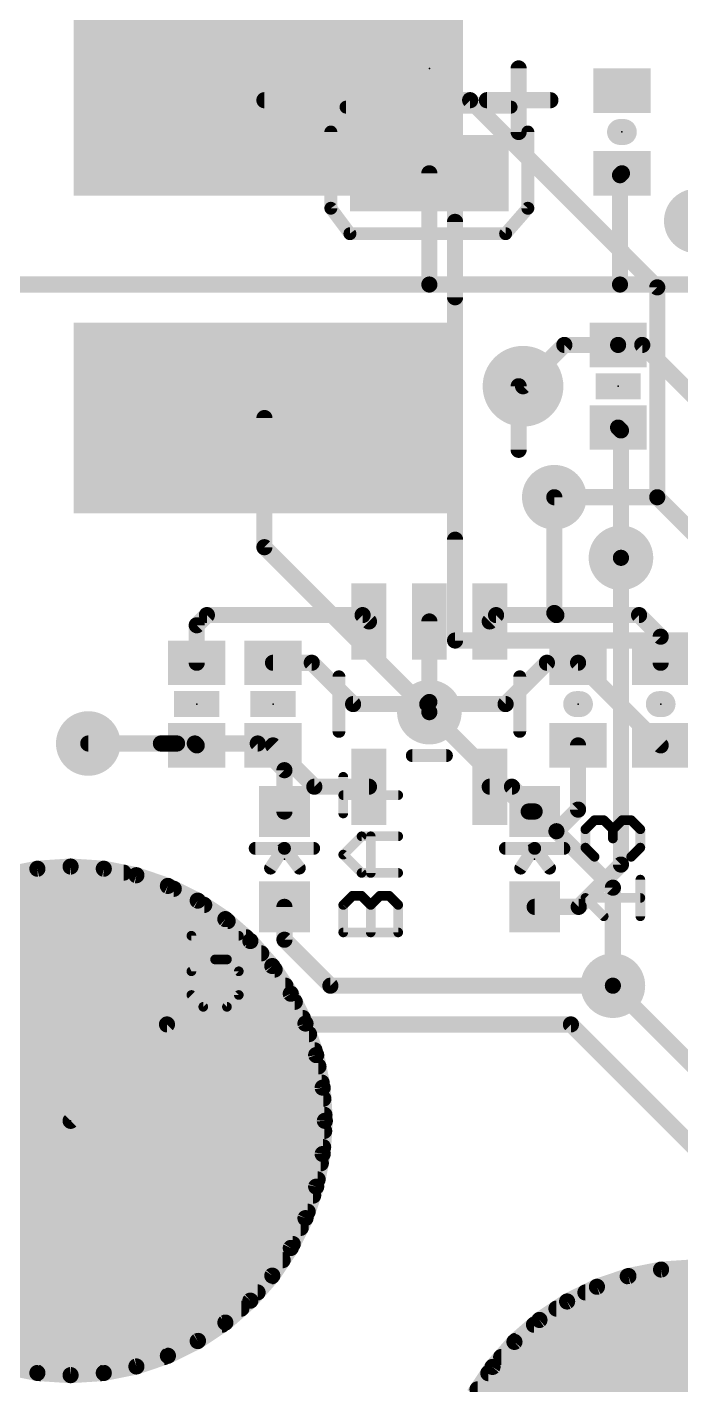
# Model space of a CAD drawing. Extents: x -28.7 to 28.7, y -28.7 to 28.7.
# Drawn here: x -16.33 to -6.04, y -17.71 to 3.65 of the extents above; entities that cross this region are included whole.
import ezdxf

# ---------------------------------------------------------------- set-up
doc = ezdxf.new("R2010")
doc.units = 0
for name, color, linetype in [('1', 12, 'CONTINUOUS'), ('16', 132, 'CONTINUOUS'), ('17', 110, 'CONTINUOUS'), ('18', 110, 'CONTINUOUS'), ('20', 53, 'CONTINUOUS'), ('21', 41, 'CONTINUOUS'), ('22', 40, 'CONTINUOUS'), ('23', 53, 'CONTINUOUS'), ('24', 53, 'CONTINUOUS'), ('51', 53, 'CONTINUOUS')]:
    doc.layers.add(name, color=color, linetype=linetype)

# ---------------------------------------------------------------- blocks, each defined once
blk = doc.blocks.new('RECT')
blk.add_solid([(-0.5, -0.5), (0.5, -0.5), (-0.5, 0.5), (0.5, 0.5)])
blk = doc.blocks.new('ROUNDP')
at = {"const_width": 0.5}
blk.add_lwpolyline([(0, -0.25, 1), (0, 0.25, 1), (0, -0.25)], format="xyb", dxfattribs=at)
blk = doc.blocks.new('PIE')
at = {"const_width": 0.5}
blk.add_lwpolyline([(0, -0.25, 1), (0, 0.25, 1), (0, -0.25)], format="xyb", dxfattribs=at)
blk = doc.blocks.new('ROUNDV')
at = {"const_width": 0.5}
blk.add_lwpolyline([(0, -0.25, 1), (0, 0.25, 1), (0, -0.25)], format="xyb", dxfattribs=at)

msp = doc.modelspace()

# ---------------------------------------------------------------- linework, layer by layer
at = {"layer": '1', "const_width": 0.254}
for points in [[(-9.358, 2.5), (-12.595, 2.5)], [(-6.414, -0.444), (-9.358, 2.5)], [(-6.414, -0.444), (-6.414, -3.746)], [(-12.595, -2.5), (-12.595, -4.532)], [(-6.414, -3.746), (-8.034, -3.746)], [(-6.414, -3.746), (-2.5, -7.66)], [(-12.595, -4.532), (-10, -7.127)], [(-6.985, -4.699), (-6.985, -9.525)], [(-10, -7.127), (-8.437, -8.69)], [(-14.224, -7.62), (-15.367, -7.62)], [(-14.224, -7.62), (-13.97, -7.62)], [(-12.7, -7.62), (-14.224, -7.62)], [(-12.28, -8.04), (-12.7, -7.62)], [(-12.28, -8.69), (-12.28, -8.04)], [(-8.437, -8.69), (-8.343, -8.69)], [(-6.985, -9.525), (-7.65, -10.19)], [(-12.28, -10.707), (-12.28, -10.19)], [(-7.65, -10.19), (-8.343, -10.19)], [(-11.557, -11.43), (-12.28, -10.707)], [(-7.112, -11.43), (-11.557, -11.43)], [(-3.51, -15.032), (-7.112, -11.43)], [(-14.1281, -12.0396), (-15.6448, -13.5563)], [(-7.7724, -12.0396), (-14.1281, -12.0396)], [(-4.161, -15.651), (-7.7724, -12.0396)]]:
    msp.add_lwpolyline(points, dxfattribs=at)
at = {"layer": '1', "const_width": 0.127}
for points in [[(-12.595, 2.5635, 1), (-12.595, 2.4365)], [(-9.3131, 2.5449, 1), (-9.4029, 2.4551)], [(-9.358, 2.4365, 1), (-9.358, 2.5635)], [(-6.3505, -0.444, 1), (-6.4775, -0.444)], [(-6.4589, -0.4889, 1), (-6.3691, -0.3991)], [(-12.5315, -2.5, 1), (-12.6585, -2.5)], [(-8.034, -3.6825, 1), (-8.034, -3.8095)], [(-6.3691, -3.7011, 1), (-6.4589, -3.7909)], [(-6.414, -3.8095, 1), (-6.414, -3.6825)], [(-6.4775, -3.746, 1), (-6.3505, -3.746)], [(-12.5501, -4.4871, 1), (-12.6399, -4.5769)], [(-12.6585, -4.532, 1), (-12.5315, -4.532)], [(-6.9215, -4.699, 1), (-7.0485, -4.699)], [(-9.9551, -7.0821, 1), (-10.0449, -7.1719)], [(-10.0449, -7.1719, 1), (-9.9551, -7.0821)], [(-15.367, -7.5565, 1), (-15.367, -7.6835)], [(-14.224, -7.5565, 1), (-14.224, -7.6835)], [(-14.224, -7.5565, 1), (-14.224, -7.6835)], [(-14.224, -7.6835, 1), (-14.224, -7.5565)], [(-13.97, -7.6835, 1), (-13.97, -7.5565)], [(-12.6551, -7.5751, 1), (-12.7449, -7.6649)], [(-12.7, -7.6835, 1), (-12.7, -7.5565)], [(-12.2165, -8.04, 1), (-12.3435, -8.04)], [(-12.3249, -8.0849, 1), (-12.2351, -7.9951)], [(-12.3435, -8.69, 1), (-12.2165, -8.69)], [(-8.437, -8.6265, 1), (-8.437, -8.7535)], [(-8.4819, -8.7349, 1), (-8.3921, -8.6451)], [(-8.343, -8.7535, 1), (-8.343, -8.6265)], [(-7.0485, -9.525, 1), (-6.9215, -9.525)], [(-6.9401, -9.5699, 1), (-7.0299, -9.4801)], [(-12.2165, -10.19, 1), (-12.3435, -10.19)], [(-8.343, -10.1265, 1), (-8.343, -10.2535)], [(-7.6949, -10.1451, 1), (-7.6051, -10.2349)], [(-7.65, -10.2535, 1), (-7.65, -10.1265)], [(-12.2351, -10.6621, 1), (-12.3249, -10.7519)], [(-12.3435, -10.707, 1), (-12.2165, -10.707)], [(-11.557, -11.3665, 1), (-11.557, -11.4935)], [(-7.0671, -11.3851, 1), (-7.1569, -11.4749)], [(-7.112, -11.4935, 1), (-7.112, -11.3665)], [(-11.6019, -11.4749, 1), (-11.5121, -11.3851)], [(-14.1281, -11.9761, 1), (-14.1281, -12.1031)], [(-14.0832, -12.0845, 1), (-14.173, -11.9947)], [(-7.7275, -11.9947, 1), (-7.8173, -12.0845)], [(-7.7724, -12.1031, 1), (-7.7724, -11.9761)], [(-15.6897, -13.5114, 1), (-15.5999, -13.6012)]]:
    msp.add_lwpolyline(points, format="xyb", dxfattribs=at)
at = {"layer": '16', "const_width": 0.254}
for points in [[(-10, -0.4), (-10, 1.35)], [(-7, 1.32), (-6.97, 1.35)], [(-7, -0.4), (-7, 1.32)], [(-10, -0.4), (-17.9442, -0.4)], [(-7, -0.4), (-10, -0.4)], [(-4.2926, -0.4), (-7, -0.4)], [(-7.876, -1.35), (-8.526, -2)], [(-7.03, -1.35), (-7.876, -1.35)], [(-7.03, -1.35), (-6.65, -1.35)], [(-6.65, -1.35), (-5.2, -2.8)], [(-7.03, -2.65), (-6.985, -2.695)], [(-6.985, -2.695), (-6.985, -4.699)], [(-8.034, -3.746), (-8.034, -5.567)], [(-13.5, -5.6), (-13.66, -5.76)], [(-11.0499, -5.6), (-13.5, -5.6)], [(-10.95, -5.6999), (-11.0499, -5.6)], [(-8.9501, -5.6), (-9.05, -5.6999)], [(-8.001, -5.6), (-8.9501, -5.6)], [(-8.034, -5.567), (-8.001, -5.6)], [(-8.001, -5.6), (-6.7, -5.6)], [(-6.7, -5.6), (-6.36, -5.94)], [(-13.66, -5.76), (-13.66, -6.35)], [(-10, -5.6999), (-10, -6.967)], [(-6.36, -5.94), (-6.36, -6.35)], [(-11.85, -6.35), (-12.46, -6.35)], [(-11.2, -7), (-11.85, -6.35)], [(-8.8, -7), (-8.15, -6.35)], [(-8.15, -6.35), (-7.66, -6.35)], [(-7.66, -6.35), (-6.36, -7.65)], [(-10.033, -7), (-11.2, -7)], [(-10, -6.967), (-10.033, -7)], [(-10.033, -7), (-8.8, -7)], [(-15.367, -7.62), (-13.69, -7.62)], [(-13.69, -7.62), (-13.66, -7.65)], [(-12.46, -7.65), (-11.8099, -8.3001)], [(-7.66, -8.66), (-7.66, -7.65)], [(-11.8099, -8.3001), (-10.95, -8.3001)], [(-8.6999, -8.3001), (-9.05, -8.3001)], [(-8, -9), (-8.6999, -8.3001)], [(-8, -9), (-7.66, -8.66)], [(-7.112, -9.888), (-8, -9)], [(-16.167, -9.59), (-16.6802, -9.6921)], [(-16.4786, -9.652), (-14.8112, -9.652)], [(-15.6448, -9.5558), (-16.167, -9.59)], [(-15.1226, -9.59), (-15.6448, -9.5558)], [(-14.6094, -9.6921), (-15.1226, -9.59)], [(-14.1139, -9.8603), (-14.6094, -9.6921)], [(-17.2684, -9.906), (-14.0213, -9.906)], [(-13.6446, -10.0918), (-14.1139, -9.8603)], [(-7.112, -11.43), (-7.112, -9.888)], [(-17.7472, -10.16), (-13.5425, -10.16)], [(-13.2095, -10.3825), (-13.6446, -10.0918)], [(-18.1161, -10.414), (-13.1736, -10.414)], [(-12.8161, -10.7276), (-13.2095, -10.3825)], [(-18.4058, -10.668), (-12.884, -10.668)], [(-12.471, -11.121), (-12.8161, -10.7276)], [(-18.6442, -10.922), (-12.6455, -10.922)], [(-18.8554, -11.176), (-12.4343, -11.176)], [(-12.1803, -11.5561), (-12.471, -11.121)], [(-19.0252, -11.43), (-12.2645, -11.43)], [(-11.9488, -12.0254), (-12.1803, -11.5561)], [(-19.1725, -11.684), (-12.1172, -11.684)], [(-19.2977, -11.938), (-11.9919, -11.938)], [(-11.7806, -12.5209), (-11.9488, -12.0254)], [(-19.3974, -12.192), (-11.8923, -12.192)], [(-19.4836, -12.446), (-11.8061, -12.446)], [(-19.5446, -12.7), (-11.745, -12.7)], [(-11.6785, -13.0341), (-11.7806, -12.5209)], [(-19.5952, -12.954), (-11.6945, -12.954)], [(-11.6443, -13.5563), (-11.6785, -13.0341)], [(-19.6225, -13.208), (-11.6671, -13.208)], [(-19.6391, -13.462), (-11.6505, -13.462)], [(-11.6785, -14.0785), (-11.6443, -13.5563)], [(-19.6348, -13.716), (-11.6548, -13.716)], [(-19.6182, -13.97), (-11.6714, -13.97)], [(-11.7806, -14.5917), (-11.6785, -14.0785)], [(-19.5821, -14.224), (-11.7075, -14.224)], [(-19.5316, -14.478), (-11.758, -14.478)], [(-11.9488, -15.0872), (-11.7806, -14.5917)], [(-19.4613, -14.732), (-11.8283, -14.732)], [(-19.3751, -14.986), (-11.9145, -14.986)], [(-19.2654, -15.24), (-12.0242, -15.24)], [(-12.1803, -15.5565), (-11.9488, -15.0872)], [(-19.1401, -15.494), (-12.1495, -15.494)], [(-12.471, -15.9916), (-12.1803, -15.5565)], [(-18.9814, -15.748), (-12.3082, -15.748)], [(-6.3543, -15.8962), (-6.8675, -15.9983)], [(-5.8321, -15.862), (-6.3543, -15.8962)], [(-18.8095, -16.002), (-12.4801, -16.002)], [(-12.8161, -16.385), (-12.471, -15.9916)], [(-6.8675, -15.9983), (-7.363, -16.1665)], [(-6.8784, -16.002), (-4.7859, -16.002)], [(-18.5867, -16.256), (-12.7029, -16.256)], [(-7.363, -16.1665), (-7.8324, -16.3979)], [(-7.5445, -16.256), (-4.1198, -16.256)], [(-18.3311, -16.51), (-12.9585, -16.51)], [(-13.2095, -16.7301), (-12.8161, -16.385)], [(-7.8324, -16.3979), (-8.2675, -16.6887)], [(-8.0001, -16.51), (-3.6642, -16.51)], [(-18.0294, -16.764), (-13.2602, -16.764)], [(-13.6446, -17.0208), (-13.2095, -16.7301)], [(-8.2675, -16.6887), (-8.6609, -17.0337)], [(-8.3534, -16.764), (-3.3109, -16.764)], [(-17.6492, -17.018), (-13.6404, -17.018)], [(-14.1139, -17.2523), (-13.6446, -17.0208)], [(-8.6609, -17.0337), (-9.0059, -17.4271)], [(-8.643, -17.018), (-3.0213, -17.018)], [(-17.1175, -17.272), (-14.1721, -17.272)], [(-16.6802, -17.4205), (-16.167, -17.5226)], [(-15.1226, -17.5226), (-14.6094, -17.4205)], [(-14.6094, -17.4205), (-14.1139, -17.2523)], [(-9.0059, -17.4271), (-9.2967, -17.8622)], [(-8.8699, -17.272), (-2.7944, -17.272)], [(-16.167, -17.5226), (-15.6448, -17.5568)], [(-16.1145, -17.526), (-15.1751, -17.526)], [(-15.6448, -17.5568), (-15.1226, -17.5226)], [(-9.072, -17.526), (-2.5923, -17.526)], [(-9.2417, -17.78), (-2.4226, -17.78)]]:
    msp.add_lwpolyline(points, dxfattribs=at)
at = {"layer": '16', "const_width": 0.127}
for points in [[(-9.9365, 1.35, 1), (-10.0635, 1.35)], [(-6.9365, 1.32, 1), (-7.0635, 1.32)], [(-7.0449, 1.3649, 1), (-6.9551, 1.2751)], [(-6.9251, 1.3051, 1), (-7.0149, 1.3949)], [(-10, -0.3365, 1), (-10, -0.4635)], [(-10.0635, -0.4, 1), (-9.9365, -0.4)], [(-10, -0.4635, 1), (-10, -0.3365)], [(-7, -0.3365, 1), (-7, -0.4635)], [(-7.0635, -0.4, 1), (-6.9365, -0.4)], [(-7, -0.4635, 1), (-7, -0.3365)], [(-7.876, -1.2865, 1), (-7.876, -1.4135)], [(-7.8311, -1.3949, 1), (-7.9209, -1.3051)], [(-7.03, -1.2865, 1), (-7.03, -1.4135)], [(-7.03, -1.4135, 1), (-7.03, -1.2865)], [(-6.6051, -1.3051, 1), (-6.6949, -1.3949)], [(-6.65, -1.4135, 1), (-6.65, -1.2865)], [(-8.5709, -1.9551, 1), (-8.4811, -2.0449)], [(-6.9851, -2.6051, 1), (-7.0749, -2.6949)], [(-6.9215, -2.695, 1), (-7.0485, -2.695)], [(-7.0299, -2.7399, 1), (-6.9401, -2.6501)], [(-7.9705, -3.746, 1), (-8.0975, -3.746)], [(-7.0485, -4.699, 1), (-6.9215, -4.699)], [(-13.5, -5.5365, 1), (-13.5, -5.6635)], [(-13.4551, -5.6449, 1), (-13.5449, -5.5551)], [(-11.005, -5.5551, 1), (-11.0948, -5.6449)], [(-11.0499, -5.6635, 1), (-11.0499, -5.5365)], [(-8.9501, -5.5365, 1), (-8.9501, -5.6635)], [(-8.9052, -5.6449, 1), (-8.995, -5.5551)], [(-7.9891, -5.5221, 1), (-8.0789, -5.6119)], [(-8.0975, -5.567, 1), (-7.9705, -5.567)], [(-8.001, -5.5365, 1), (-8.001, -5.6635)], [(-8.0459, -5.6449, 1), (-7.9561, -5.5551)], [(-8.001, -5.6635, 1), (-8.001, -5.5365)], [(-6.6551, -5.5551, 1), (-6.7449, -5.6449)], [(-6.7, -5.6635, 1), (-6.7, -5.5365)], [(-13.5965, -5.76, 1), (-13.7235, -5.76)], [(-13.7049, -5.7151, 1), (-13.6151, -5.8049)], [(-10.9949, -5.7448, 1), (-10.9051, -5.655)], [(-9.9365, -5.6999, 1), (-10.0635, -5.6999)], [(-9.0949, -5.655, 1), (-9.0051, -5.7448)], [(-6.2965, -5.94, 1), (-6.4235, -5.94)], [(-6.4049, -5.9849, 1), (-6.3151, -5.8951)], [(-13.7235, -6.35, 1), (-13.5965, -6.35)], [(-12.46, -6.2865, 1), (-12.46, -6.4135)], [(-11.8051, -6.3051, 1), (-11.8949, -6.3949)], [(-11.85, -6.4135, 1), (-11.85, -6.2865)], [(-8.15, -6.2865, 1), (-8.15, -6.4135)], [(-8.1051, -6.3949, 1), (-8.1949, -6.3051)], [(-7.6151, -6.3051, 1), (-7.7049, -6.3949)], [(-7.66, -6.4135, 1), (-7.66, -6.2865)], [(-6.4235, -6.35, 1), (-6.2965, -6.35)], [(-11.2, -6.9365, 1), (-11.2, -7.0635)], [(-11.2449, -7.0449, 1), (-11.1551, -6.9551)], [(-10.033, -6.9365, 1), (-10.033, -7.0635)], [(-10.0779, -6.9551, 1), (-9.9881, -7.0449)], [(-10.0635, -6.967, 1), (-9.9365, -6.967)], [(-9.9551, -7.0119, 1), (-10.0449, -6.9221)], [(-10.033, -7.0635, 1), (-10.033, -6.9365)], [(-8.8449, -6.9551, 1), (-8.7551, -7.0449)], [(-8.8, -7.0635, 1), (-8.8, -6.9365)], [(-15.367, -7.5565, 1), (-15.367, -7.6835)], [(-13.6451, -7.5751, 1), (-13.7349, -7.6649)], [(-13.7049, -7.6949, 1), (-13.6151, -7.6051)], [(-13.69, -7.6835, 1), (-13.69, -7.5565)], [(-12.4151, -7.6051, 1), (-12.5049, -7.6949)], [(-7.5965, -7.65, 1), (-7.7235, -7.65)], [(-6.4049, -7.6949, 1), (-6.3151, -7.6051)], [(-11.8099, -8.2366, 1), (-11.8099, -8.3636)], [(-11.8548, -8.345, 1), (-11.765, -8.2552)], [(-10.95, -8.3636, 1), (-10.95, -8.2366)], [(-9.05, -8.2366, 1), (-9.05, -8.3636)], [(-8.655, -8.2552, 1), (-8.7448, -8.345)], [(-8.6999, -8.3636, 1), (-8.6999, -8.2366)], [(-7.6151, -8.7049, 1), (-7.7049, -8.6151)], [(-7.7235, -8.66, 1), (-7.5965, -8.66)], [(-7.9551, -8.9551, 1), (-8.0449, -9.0449)], [(-8.0449, -8.9551, 1), (-7.9551, -9.0449)], [(-8.0449, -9.0449, 1), (-7.9551, -8.9551)], [(-16.1711, -9.5266, 1), (-16.1628, -9.6534)], [(-16.1546, -9.6523, 1), (-16.1794, -9.5277)], [(-15.6406, -9.4924, 1), (-15.649, -9.6192)], [(-15.6406, -9.6192, 1), (-15.649, -9.4924)], [(-15.1102, -9.5278, 1), (-15.135, -9.6523)], [(-15.1268, -9.6534, 1), (-15.1185, -9.5267)], [(-14.8112, -9.7155, 1), (-14.8112, -9.5885)], [(-14.589, -9.632, 1), (-14.6298, -9.7523)], [(-14.6218, -9.7544, 1), (-14.597, -9.6299)], [(-14.0858, -9.8034, 1), (-14.142, -9.9173)], [(-14.1343, -9.9205, 1), (-14.0935, -9.8002)], [(-14.0213, -9.9695, 1), (-14.0213, -9.8425)], [(-7.0485, -9.888, 1), (-7.1755, -9.888)], [(-7.1569, -9.9329, 1), (-7.0671, -9.8431)], [(-13.6093, -10.039, 1), (-13.6799, -10.1446)], [(-13.6727, -10.1487, 1), (-13.6165, -10.0348)], [(-13.5425, -10.2235, 1), (-13.5425, -10.0965)], [(-13.1676, -10.3348, 1), (-13.2513, -10.4303)], [(-13.2448, -10.4353, 1), (-13.1742, -10.3297)], [(-13.1736, -10.4775, 1), (-13.1736, -10.3505)], [(-12.884, -10.7315, 1), (-12.884, -10.6045)], [(-12.7683, -10.6857, 1), (-12.8638, -10.7694)], [(-12.8579, -10.7753, 1), (-12.7742, -10.6798)], [(-12.6455, -10.9855, 1), (-12.6455, -10.8585)], [(-12.4182, -11.0857, 1), (-12.5238, -11.1563)], [(-12.5188, -11.1628, 1), (-12.4233, -11.0791)], [(-12.4343, -11.2395, 1), (-12.4343, -11.1125)], [(-12.2645, -11.4935, 1), (-12.2645, -11.3665)], [(-12.1233, -11.528, 1), (-12.2372, -11.5842)], [(-12.2331, -11.5914, 1), (-12.1275, -11.5208)], [(-7.1755, -11.43, 1), (-7.0485, -11.43)], [(-12.1172, -11.7475, 1), (-12.1172, -11.6205)], [(-11.8887, -12.005, 1), (-12.009, -12.0458)], [(-12.0058, -12.0535, 1), (-11.8919, -11.9973)], [(-11.9919, -12.0015, 1), (-11.9919, -11.8745)], [(-11.8923, -12.2555, 1), (-11.8923, -12.1285)], [(-11.8061, -12.5095, 1), (-11.8061, -12.3825)], [(-11.7184, -12.5085, 1), (-11.8429, -12.5333)], [(-11.8408, -12.5413, 1), (-11.7205, -12.5005)], [(-11.745, -12.7635, 1), (-11.745, -12.6365)], [(-11.6152, -13.03, 1), (-11.7419, -13.0383)], [(-11.7408, -13.0465, 1), (-11.6163, -13.0217)], [(-11.6945, -13.0175, 1), (-11.6945, -12.8905)], [(-11.6671, -13.2715, 1), (-11.6671, -13.1445)], [(-11.5809, -13.5605, 1), (-11.7077, -13.5521)], [(-11.6505, -13.5255, 1), (-11.6505, -13.3985)], [(-11.7077, -13.5605, 1), (-11.5809, -13.5521)], [(-11.6548, -13.7795, 1), (-11.6548, -13.6525)], [(-11.6714, -14.0335, 1), (-11.6714, -13.9065)], [(-11.7419, -14.0743, 1), (-11.6152, -14.0826)], [(-11.6163, -14.0909, 1), (-11.7408, -14.0661)], [(-11.7075, -14.2875, 1), (-11.7075, -14.1605)], [(-11.8429, -14.5793, 1), (-11.7184, -14.6041)], [(-11.7205, -14.6121, 1), (-11.8408, -14.5713)], [(-11.758, -14.5415, 1), (-11.758, -14.4145)], [(-11.8283, -14.7955, 1), (-11.8283, -14.6685)], [(-11.9145, -15.0495, 1), (-11.9145, -14.9225)], [(-12.0242, -15.3035, 1), (-12.0242, -15.1765)], [(-12.009, -15.0668, 1), (-11.8887, -15.1076)], [(-11.8919, -15.1153, 1), (-12.0058, -15.0591)], [(-12.1495, -15.5575, 1), (-12.1495, -15.4305)], [(-12.2372, -15.5284, 1), (-12.1233, -15.5846)], [(-12.1275, -15.5918, 1), (-12.2331, -15.5212)], [(-12.3082, -15.8115, 1), (-12.3082, -15.6845)], [(-6.3584, -15.8328, 1), (-6.3501, -15.9596)], [(-6.3419, -15.9585, 1), (-6.3667, -15.8339)], [(-12.5238, -15.9563, 1), (-12.4182, -16.0269)], [(-12.4233, -16.0335, 1), (-12.5188, -15.9498)], [(-12.4801, -16.0655, 1), (-12.4801, -15.9385)], [(-6.8784, -15.9385, 1), (-6.8784, -16.0655)], [(-6.8799, -15.936, 1), (-6.8551, -16.0606)], [(-6.8471, -16.0584, 1), (-6.8879, -15.9382)], [(-12.7029, -16.3195, 1), (-12.7029, -16.1925)], [(-7.5445, -16.1925, 1), (-7.5445, -16.3195)], [(-7.3835, -16.1064, 1), (-7.3426, -16.2266)], [(-7.335, -16.2234, 1), (-7.3911, -16.1095)], [(-12.9585, -16.5735, 1), (-12.9585, -16.4465)], [(-12.8638, -16.3432, 1), (-12.7683, -16.4269)], [(-12.7742, -16.4328, 1), (-12.8579, -16.3373)], [(-8.0001, -16.4465, 1), (-8.0001, -16.5735)], [(-7.8605, -16.341, 1), (-7.8043, -16.4549)], [(-7.7971, -16.4507, 1), (-7.8677, -16.3451)], [(-13.2513, -16.6823, 1), (-13.1676, -16.7778)], [(-13.2602, -16.8275, 1), (-13.2602, -16.7005)], [(-13.1742, -16.7829, 1), (-13.2448, -16.6773)], [(-8.3534, -16.7005, 1), (-8.3534, -16.8275)], [(-8.3028, -16.6359, 1), (-8.2322, -16.7415)], [(-8.2256, -16.7364, 1), (-8.3093, -16.6409)], [(-13.6799, -16.968, 1), (-13.6093, -17.0736)], [(-13.6165, -17.0778, 1), (-13.6727, -16.9639)], [(-13.6404, -17.0815, 1), (-13.6404, -16.9545)], [(-8.7028, -16.9859, 1), (-8.619, -17.0814)], [(-8.6132, -17.0756, 1), (-8.7087, -16.9918)], [(-8.643, -16.9545, 1), (-8.643, -17.0815)], [(-14.6298, -17.3603, 1), (-14.589, -17.4806)], [(-14.597, -17.4827, 1), (-14.6218, -17.3582)], [(-14.142, -17.1953, 1), (-14.0858, -17.3092)], [(-14.1721, -17.3355, 1), (-14.1721, -17.2085)], [(-14.0935, -17.3124, 1), (-14.1343, -17.1921)], [(-8.9531, -17.4624, 1), (-9.0587, -17.3918)], [(-8.8699, -17.2085, 1), (-8.8699, -17.3355)], [(-16.1628, -17.4592, 1), (-16.1711, -17.5859)], [(-16.1794, -17.5848, 1), (-16.1546, -17.4603)], [(-16.1145, -17.4625, 1), (-16.1145, -17.5895)], [(-15.649, -17.4934, 1), (-15.6406, -17.6202)], [(-15.649, -17.6202, 1), (-15.6406, -17.4934)], [(-15.135, -17.4603, 1), (-15.1102, -17.5848)], [(-15.1751, -17.5895, 1), (-15.1751, -17.4625)], [(-15.1185, -17.5859, 1), (-15.1268, -17.4592)], [(-9.072, -17.4625, 1), (-9.072, -17.5895)], [(-9.0537, -17.3853, 1), (-8.9582, -17.469)], [(-9.2417, -17.7165, 1), (-9.2417, -17.8435)]]:
    msp.add_lwpolyline(points, format="xyb", dxfattribs=at)
at = {"layer": '20', "const_width": 0.2032}
msp.add_lwpolyline([(0, -25, 1), (0, 25, 1), (0, -25)], format="xyb", dxfattribs=at)
at = {"layer": '21'}
for points, const_width in [([(-8.595, 2), (-8.595, 3)], 0.254), ([(-9.095, 2.5), (-8.095, 2.5)], 0.254), ([(-9.595, 0.586), (-9.595, -0.6)], 0.254), ([(-8.595, -3), (-8.595, -2)], 0.254), ([(-9.595, -4.414), (-9.595, -6)], 0.254), ([(-11.3545, -8.7208), (-11.3545, -8.1445)], 0.1524), ([(-10.4902, -8.4327), (-11.3545, -8.4327)], 0.1524), ([(-7.5445, -8.9701), (-7.4005, -8.8261)], 0.1524), ([(-7.4005, -8.8261), (-7.2564, -8.8261)], 0.1524), ([(-7.2564, -8.8261), (-7.1124, -8.9701)], 0.1524), ([(-7.1124, -8.9701), (-6.9683, -8.8261)], 0.1524), ([(-6.9683, -8.8261), (-6.8243, -8.8261)], 0.1524), ([(-6.8243, -8.8261), (-6.6802, -8.9701)], 0.1524), ([(-7.5445, -9.2582), (-7.5445, -8.9701)], 0.1524), ([(-7.1124, -8.9701), (-7.1124, -9.1142)], 0.1524), ([(-6.6802, -8.9701), (-6.6802, -9.2582)], 0.1524), ([(-12.74, -9.27), (-12.28, -9.27)], 0.2032), ([(-12.3054, -9.2854), (-12.4984, -9.58)], 0.2032), ([(-11.82, -9.27), (-12.28, -9.27)], 0.2032), ([(-12.28, -9.27), (-12.0462, -9.58)], 0.2032), ([(-11.3545, -9.3682), (-11.0664, -9.0801)], 0.1524), ([(-11.0664, -9.0801), (-10.4902, -9.0801)], 0.1524), ([(-10.9224, -9.6563), (-10.9224, -9.0801)], 0.1524), ([(-8.803, -9.27), (-8.343, -9.27)], 0.2032), ([(-8.3684, -9.2854), (-8.5614, -9.58)], 0.2032), ([(-7.883, -9.27), (-8.343, -9.27)], 0.2032), ([(-8.343, -9.27), (-8.1092, -9.58)], 0.2032), ([(-7.4005, -9.4023), (-7.5445, -9.2582)], 0.1524), ([(-6.6802, -9.2582), (-6.8243, -9.4023)], 0.1524), ([(-11.0664, -9.6563), (-11.3545, -9.3682)], 0.1524), ([(-10.4902, -9.6563), (-11.0664, -9.6563)], 0.1524), ([(-6.6802, -10.3378), (-6.6802, -9.7616)], 0.1524), ([(-11.3545, -10.1596), (-11.2105, -10.0156)], 0.1524), ([(-11.2105, -10.0156), (-11.0664, -10.0156)], 0.1524), ([(-11.0664, -10.0156), (-10.9224, -10.1596)], 0.1524), ([(-10.9224, -10.1596), (-10.7783, -10.0156)], 0.1524), ([(-10.7783, -10.0156), (-10.6343, -10.0156)], 0.1524), ([(-10.6343, -10.0156), (-10.4902, -10.1596)], 0.1524), ([(-7.2564, -10.3378), (-7.5445, -10.0497)], 0.1524), ([(-7.5445, -10.0497), (-6.6802, -10.0497)], 0.1524), ([(-11.3545, -10.5918), (-11.3545, -10.1596)], 0.1524), ([(-10.9224, -10.5918), (-10.9224, -10.1596)], 0.1524), ([(-10.4902, -10.1596), (-10.4902, -10.5918)], 0.1524), ([(-12.9981, -10.6442), (-13.7438, -10.6442)], 0.1524), ([(-13.7438, -10.6442), (-13.7438, -11.2035)], 0.1524), ([(-10.4902, -10.5918), (-11.3545, -10.5918)], 0.1524), ([(-13.7438, -11.2035), (-13.371, -11.0171)], 0.1524), ([(-13.371, -11.0171), (-13.1845, -11.0171)], 0.1524), ([(-13.1845, -11.0171), (-12.9981, -11.2035)], 0.1524), ([(-12.9981, -11.2035), (-12.9981, -11.5764)], 0.1524), ([(-13.5574, -11.7628), (-13.7438, -11.5764)], 0.1524), ([(-12.9981, -11.5764), (-13.1845, -11.7628)], 0.1524), ([(-13.1845, -11.7628), (-13.5574, -11.7628)], 0.1524)]:
    msp.add_lwpolyline(points, dxfattribs=dict(at, const_width=const_width))
for points, const_width in [([(-8.5315, 3, 1), (-8.6585, 3)], 0.127), ([(-9.095, 2.5635, 1), (-9.095, 2.4365)], 0.127), ([(-8.095, 2.4365, 1), (-8.095, 2.5635)], 0.127), ([(-8.6585, 2, 1), (-8.5315, 2)], 0.127), ([(-9.5315, 0.586, 1), (-9.6585, 0.586)], 0.127), ([(-9.6585, -0.6, 1), (-9.5315, -0.6)], 0.127), ([(-8.5315, -2, 1), (-8.6585, -2)], 0.127), ([(-8.6585, -3, 1), (-8.5315, -3)], 0.127), ([(-9.5315, -4.414, 1), (-9.6585, -4.414)], 0.127), ([(-9.6585, -6, 1), (-9.5315, -6)], 0.127), ([(-11.3164, -8.1445, 1), (-11.3926, -8.1445)], 0.0762), ([(-11.3545, -8.3946, 1), (-11.3545, -8.4708)], 0.0762), ([(-10.4902, -8.4708, 1), (-10.4902, -8.3946)], 0.0762), ([(-11.3926, -8.7208, 1), (-11.3164, -8.7208)], 0.0762), ([(-7.4005, -8.788, 1), (-7.4005, -8.8642)], 0.0762), ([(-7.3735, -8.853, 1), (-7.4274, -8.7991)], 0.0762), ([(-7.2295, -8.7991, 1), (-7.2834, -8.853)], 0.0762), ([(-7.2564, -8.8642, 1), (-7.2564, -8.788)], 0.0762), ([(-6.9683, -8.788, 1), (-6.9683, -8.8642)], 0.0762), ([(-6.9414, -8.853, 1), (-6.9953, -8.7991)], 0.0762), ([(-6.7973, -8.7991, 1), (-6.8512, -8.853)], 0.0762), ([(-6.8243, -8.8642, 1), (-6.8243, -8.788)], 0.0762), ([(-7.5715, -8.9432, 1), (-7.5176, -8.9971)], 0.0762), ([(-7.5064, -8.9701, 1), (-7.5826, -8.9701)], 0.0762), ([(-7.0743, -8.9701, 1), (-7.1505, -8.9701)], 0.0762), ([(-7.1393, -8.9432, 1), (-7.0854, -8.9971)], 0.0762), ([(-7.1393, -8.9971, 1), (-7.0854, -8.9432)], 0.0762), ([(-6.6421, -8.9701, 1), (-6.7183, -8.9701)], 0.0762), ([(-6.7071, -8.9971, 1), (-6.6533, -8.9432)], 0.0762), ([(-12.74, -9.2192, 1), (-12.74, -9.3208)], 0.1016), ([(-12.2629, -9.3132, 1), (-12.3479, -9.2576)], 0.1016), ([(-12.28, -9.2192, 1), (-12.28, -9.3208)], 0.1016), ([(-12.2394, -9.2394, 1), (-12.3206, -9.3006)], 0.1016), ([(-12.28, -9.3208, 1), (-12.28, -9.2192)], 0.1016), ([(-11.82, -9.3208, 1), (-11.82, -9.2192)], 0.1016), ([(-11.0664, -9.042, 1), (-11.0664, -9.1182)], 0.0762), ([(-11.0395, -9.107, 1), (-11.0934, -9.0531)], 0.0762), ([(-10.8843, -9.0801, 1), (-10.9605, -9.0801)], 0.0762), ([(-10.4902, -9.1182, 1), (-10.4902, -9.042)], 0.0762), ([(-8.803, -9.2192, 1), (-8.803, -9.3208)], 0.1016), ([(-8.3259, -9.3132, 1), (-8.4109, -9.2576)], 0.1016), ([(-8.343, -9.2192, 1), (-8.343, -9.3208)], 0.1016), ([(-8.3024, -9.2394, 1), (-8.3836, -9.3006)], 0.1016), ([(-8.343, -9.3208, 1), (-8.343, -9.2192)], 0.1016), ([(-7.883, -9.3208, 1), (-7.883, -9.2192)], 0.1016), ([(-7.5176, -9.2313, 1), (-7.5715, -9.2852)], 0.0762), ([(-7.1505, -9.1142, 1), (-7.0743, -9.1142)], 0.0762), ([(-6.6533, -9.2852, 1), (-6.7071, -9.2313)], 0.0762), ([(-11.3276, -9.3412, 1), (-11.3815, -9.3951)], 0.0762), ([(-11.3815, -9.3412, 1), (-11.3276, -9.3951)], 0.0762), ([(-7.5826, -9.2582, 1), (-7.5064, -9.2582)], 0.0762), ([(-7.4274, -9.4292, 1), (-7.3735, -9.3753)], 0.0762), ([(-6.8512, -9.3753, 1), (-6.7973, -9.4292)], 0.0762), ([(-6.7183, -9.2582, 1), (-6.6421, -9.2582)], 0.0762), ([(-12.5409, -9.5522, 1), (-12.4559, -9.6078)], 0.1016), ([(-12.0868, -9.6106, 1), (-12.0056, -9.5494)], 0.1016), ([(-11.0664, -9.6182, 1), (-11.0664, -9.6944)], 0.0762), ([(-11.0934, -9.6832, 1), (-11.0395, -9.6293)], 0.0762), ([(-10.4902, -9.6944, 1), (-10.4902, -9.6182)], 0.0762), ([(-8.6039, -9.5522, 1), (-8.5189, -9.6078)], 0.1016), ([(-8.1498, -9.6106, 1), (-8.0686, -9.5494)], 0.1016), ([(-10.9605, -9.6563, 1), (-10.8843, -9.6563)], 0.0762), ([(-6.6421, -9.7616, 1), (-6.7183, -9.7616)], 0.0762), ([(-11.2105, -9.9775, 1), (-11.2105, -10.0537)], 0.0762), ([(-11.1835, -10.0425, 1), (-11.2374, -9.9886)], 0.0762), ([(-11.0395, -9.9886, 1), (-11.0934, -10.0425)], 0.0762), ([(-11.0664, -10.0537, 1), (-11.0664, -9.9775)], 0.0762), ([(-10.7783, -9.9775, 1), (-10.7783, -10.0537)], 0.0762), ([(-10.7514, -10.0425, 1), (-10.8053, -9.9886)], 0.0762), ([(-10.6073, -9.9886, 1), (-10.6612, -10.0425)], 0.0762), ([(-10.6343, -10.0537, 1), (-10.6343, -9.9775)], 0.0762), ([(-7.5176, -10.0227, 1), (-7.5715, -10.0766)], 0.0762), ([(-7.5445, -10.0116, 1), (-7.5445, -10.0878)], 0.0762), ([(-6.6802, -10.0878, 1), (-6.6802, -10.0116)], 0.0762), ([(-11.3815, -10.1327, 1), (-11.3276, -10.1866)], 0.0762), ([(-11.3164, -10.1596, 1), (-11.3926, -10.1596)], 0.0762), ([(-10.8843, -10.1596, 1), (-10.9605, -10.1596)], 0.0762), ([(-10.9493, -10.1327, 1), (-10.8954, -10.1866)], 0.0762), ([(-10.9493, -10.1866, 1), (-10.8954, -10.1327)], 0.0762), ([(-10.4521, -10.1596, 1), (-10.5283, -10.1596)], 0.0762), ([(-10.5171, -10.1866, 1), (-10.4633, -10.1327)], 0.0762), ([(-7.2834, -10.3647, 1), (-7.2295, -10.3109)], 0.0762), ([(-6.7183, -10.3378, 1), (-6.6421, -10.3378)], 0.0762), ([(-13.7438, -10.6061, 1), (-13.7438, -10.6823)], 0.0762), ([(-13.7057, -10.6442, 1), (-13.7819, -10.6442)], 0.0762), ([(-12.9981, -10.6823, 1), (-12.9981, -10.6061)], 0.0762), ([(-11.3545, -10.5537, 1), (-11.3545, -10.6299)], 0.0762), ([(-11.3926, -10.5918, 1), (-11.3164, -10.5918)], 0.0762), ([(-10.9605, -10.5918, 1), (-10.8843, -10.5918)], 0.0762), ([(-10.5283, -10.5918, 1), (-10.4521, -10.5918)], 0.0762), ([(-10.4902, -10.6299, 1), (-10.4902, -10.5537)], 0.0762), ([(-13.371, -10.979, 1), (-13.371, -11.0552)], 0.0762), ([(-13.3539, -11.0512, 1), (-13.388, -10.983)], 0.0762), ([(-13.1576, -10.9902, 1), (-13.2115, -11.044)], 0.0762), ([(-13.1845, -11.0552, 1), (-13.1845, -10.979)], 0.0762), ([(-13.7608, -11.1694, 1), (-13.7268, -11.2376)], 0.0762), ([(-13.7819, -11.2035, 1), (-13.7057, -11.2035)], 0.0762), ([(-12.96, -11.2035, 1), (-13.0362, -11.2035)], 0.0762), ([(-13.025, -11.2305, 1), (-12.9712, -11.1766)], 0.0762), ([(-13.7169, -11.5494, 1), (-13.7707, -11.6033)], 0.0762), ([(-12.9712, -11.6033, 1), (-13.025, -11.5494)], 0.0762), ([(-13.5574, -11.7247, 1), (-13.5574, -11.8009)], 0.0762), ([(-13.5843, -11.7897, 1), (-13.5304, -11.7359)], 0.0762), ([(-13.2115, -11.7359, 1), (-13.1576, -11.7897)], 0.0762), ([(-13.1845, -11.8009, 1), (-13.1845, -11.7247)], 0.0762), ([(-13.0362, -11.5764, 1), (-12.96, -11.5764)], 0.0762)]:
    msp.add_lwpolyline(points, format="xyb", dxfattribs=dict(at, const_width=const_width))
at = {"layer": '22'}
for points, const_width in [([(-11.311, 2.391), (-8.714, 2.391)], 0.2032), ([(-6.9395, 2), (-7.0005, 2)], 0.4064), ([(-11.55, 0.8), (-11.55, 2)], 0.2032), ([(-11.55, 0.8), (-11.55, 2)], 0.2032), ([(-8.45, 2), (-8.45, 0.8)], 0.2032), ([(-11.25, 0.4), (-11.55, 0.8)], 0.2032), ([(-8.45, 0.8), (-8.8, 0.4)], 0.2032), ([(-8.8, 0.4), (-11.25, 0.4)], 0.2032), ([(-11.4224, -6.5706), (-11.4224, -7.4294)], 0.2032), ([(-8.5776, -7.4294), (-8.5776, -6.5706)], 0.2032), ([(-7.6295, -7), (-7.6905, -7)], 0.4064), ([(-6.3905, -7), (-6.3295, -7)], 0.4064), ([(-10.2684, -7.8104), (-9.7316, -7.8104)], 0.2032)]:
    msp.add_lwpolyline(points, dxfattribs=dict(at, const_width=const_width))
for points, const_width in [([(-11.311, 2.4418, 1), (-11.311, 2.3402)], 0.1016), ([(-8.714, 2.3402, 1), (-8.714, 2.4418)], 0.1016), ([(-7.0005, 2.1016, 1), (-7.0005, 1.8984)], 0.2032), ([(-6.9395, 1.8984, 1), (-6.9395, 2.1016)], 0.2032), ([(-11.4992, 2, 1), (-11.6008, 2)], 0.1016), ([(-11.4992, 2, 1), (-11.6008, 2)], 0.1016), ([(-8.3992, 2, 1), (-8.5008, 2)], 0.1016), ([(-11.5094, 0.8305, 1), (-11.5906, 0.7695)], 0.1016), ([(-8.4118, 0.7665, 1), (-8.4882, 0.8335)], 0.1016), ([(-11.6008, 0.8, 1), (-11.4992, 0.8)], 0.1016), ([(-11.6008, 0.8, 1), (-11.4992, 0.8)], 0.1016), ([(-8.5008, 0.8, 1), (-8.3992, 0.8)], 0.1016), ([(-11.25, 0.4508, 1), (-11.25, 0.3492)], 0.1016), ([(-11.2906, 0.3695, 1), (-11.2094, 0.4305)], 0.1016), ([(-8.8382, 0.4335, 1), (-8.7618, 0.3665)], 0.1016), ([(-8.8, 0.3492, 1), (-8.8, 0.4508)], 0.1016), ([(-11.3716, -6.5706, 1), (-11.4732, -6.5706)], 0.1016), ([(-8.5268, -6.5706, 1), (-8.6284, -6.5706)], 0.1016), ([(-7.6905, -6.8984, 1), (-7.6905, -7.1016)], 0.2032), ([(-7.6295, -7.1016, 1), (-7.6295, -6.8984)], 0.2032), ([(-6.3905, -6.8984, 1), (-6.3905, -7.1016)], 0.2032), ([(-6.3295, -7.1016, 1), (-6.3295, -6.8984)], 0.2032), ([(-11.4732, -7.4294, 1), (-11.3716, -7.4294)], 0.1016), ([(-8.6284, -7.4294, 1), (-8.5268, -7.4294)], 0.1016), ([(-10.2684, -7.7596, 1), (-10.2684, -7.8612)], 0.1016), ([(-9.7316, -7.8612, 1), (-9.7316, -7.7596)], 0.1016)]:
    msp.add_lwpolyline(points, format="xyb", dxfattribs=dict(at, const_width=const_width))
at = {"layer": '23'}
for p in [(-12.28, -9.44), (-8.343, -9.44)]:
    msp.add_point(p, dxfattribs=at)
at = {"layer": '24'}
for p in [(-10, 3), (-6.97, 2), (-8.526, -2), (-7.03, -2), (-13.66, -7), (-12.46, -7), (-10, -7), (-7.66, -7), (-6.36, -7), (-15.6448, -13.5563)]:
    msp.add_point(p, dxfattribs=at)
at = {"layer": '51', "const_width": 0.254}
for points in [[(-9.595, 6), (-9.595, -6)], [(-9.595, -6), (13.405, -6)]]:
    msp.add_lwpolyline(points, dxfattribs=at)
at = {"layer": '51', "const_width": 0.127}
for points in [[(-9.595, -5.9365, 1), (-9.595, -6.0635)], [(-9.6585, -6, 1), (-9.5315, -6)]]:
    msp.add_lwpolyline(points, format="xyb", dxfattribs=at)

# ---------------------------------------------------------------- block references
at = {"layer": '1', "xscale": 3, "yscale": 6, "rotation": 90}
for p in [(-12.595, 2.5), (-12.595, -2.5)]:
    msp.add_blockref('RECT', p, dxfattribs=at)
at = {"layer": '1', "xscale": 0.8, "yscale": 0.8}
for p in [(-12.28, -8.69), (-8.343, -8.69), (-12.28, -10.19), (-8.343, -10.19)]:
    msp.add_blockref('RECT', p, dxfattribs=at)
at = {"layer": '16'}
for p, xscale, yscale, rotation in [((-6.97, 2.65), 0.7, 0.9, 90), ((-10, 1.35), 2.5, 1.2, 180), ((-6.97, 1.35), 0.7, 0.9, 90), ((-7.03, -1.35), 0.7, 0.9, 90), ((-7.03, -2.65), 0.7, 0.9, 90), ((-13.66, -6.35), 0.7, 0.9, 270), ((-12.46, -6.35), 0.7, 0.9, 90), ((-7.66, -6.35), 0.7, 0.9, 90), ((-6.36, -6.35), 0.7, 0.9, 270), ((-13.66, -7.65), 0.7, 0.9, 270), ((-12.46, -7.65), 0.7, 0.9, 90), ((-7.66, -7.65), 0.7, 0.9, 90), ((-6.36, -7.65), 0.7, 0.9, 270)]:
    msp.add_blockref('RECT', p, dxfattribs=dict(at, xscale=xscale, yscale=yscale, rotation=rotation))
for name, p, xscale, yscale in [('PIE', (-8.526, -2), 1.27, 1.27), ('RECT', (-10.95, -5.6999), 0.55, 1.2), ('RECT', (-10, -5.6999), 0.55, 1.2), ('RECT', (-9.05, -5.6999), 0.55, 1.2), ('RECT', (-10.95, -8.3001), 0.55, 1.2), ('RECT', (-9.05, -8.3001), 0.55, 1.2)]:
    msp.add_blockref(name, p, dxfattribs=dict(at, xscale=xscale, yscale=yscale))
at = {"layer": '17', "xscale": 4.572, "yscale": 4.572, "rotation": 180}
for p in [(-15.6448, -13.5563), (-15.6448, -13.5563), (-5.8321, -19.8625), (-5.8321, -19.8625)]:
    msp.add_blockref('ROUNDP', p, dxfattribs=at)
at = {"layer": '18', "xscale": 1.016, "yscale": 1.016}
for p in [(-5.8, 0.6), (-5.8, 0.6), (-8.526, -2), (-8.526, -2), (-8.034, -3.746), (-8.034, -3.746), (-6.985, -4.699), (-6.985, -4.699), (-10, -7.127), (-10, -7.127), (-15.367, -7.62), (-15.367, -7.62), (-7.112, -11.43), (-7.112, -11.43)]:
    msp.add_blockref('ROUNDV', p, dxfattribs=at)
at = {"layer": '22', "xscale": 0.4064, "yscale": 0.7112}
for p, rotation in [((-7.03, -2), 90), ((-13.66, -7), 270), ((-12.46, -7), 90)]:
    msp.add_blockref('RECT', p, dxfattribs=dict(at, rotation=rotation))
at = {"layer": '51', "xscale": 2, "yscale": 5, "rotation": 90}
for p in [(-12.095, 2.5), (-12.095, -2.5)]:
    msp.add_blockref('RECT', p, dxfattribs=at)

doc.saveas('drawing.dxf')
